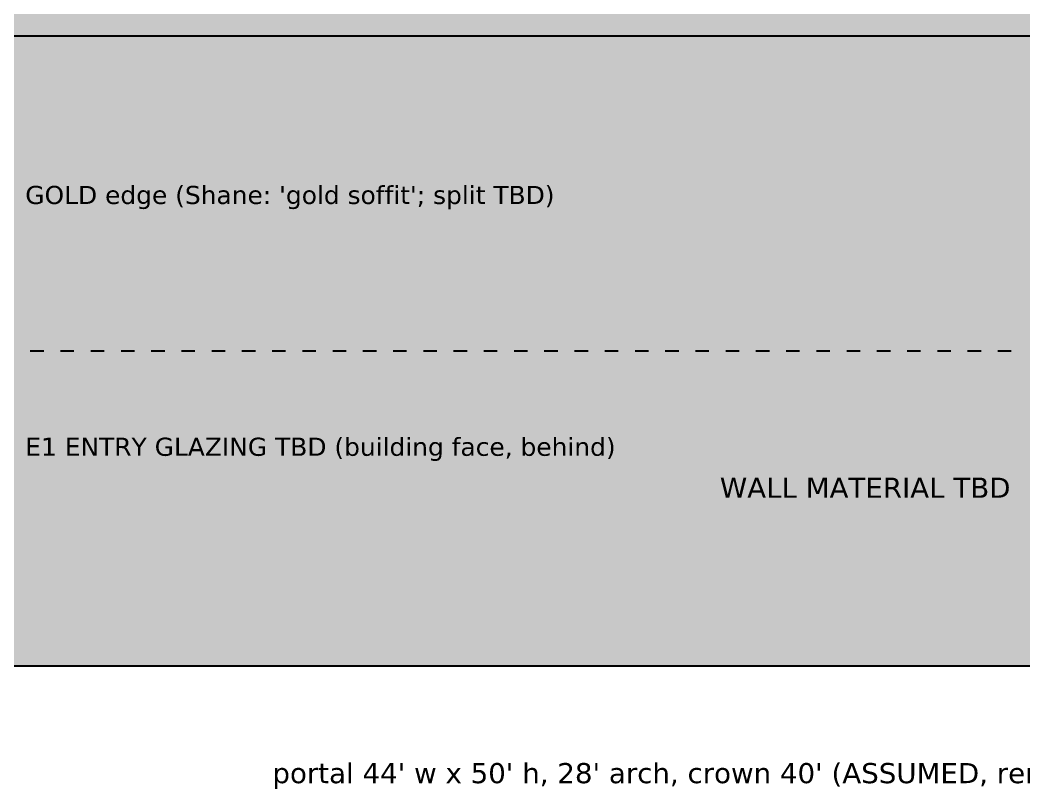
# Model space of a CAD drawing. Header units: inches. Extents: x 0.5 to 16.5, y 0.5 to 10.5.
# Drawn here: x 11.56 to 14.547, y 6.333 to 8.623 of the extents above; entities that cross this region are included whole.
import ezdxf
from ezdxf.enums import TextEntityAlignment as Align

# ---------------------------------------------------------------- set-up
doc = ezdxf.new("R2010")
doc.units = ezdxf.units.IN
doc.header["$MEASUREMENT"] = 0
for name, color, linetype in [('A-ELEV-FILL', 7, 'Continuous'), ('A-ELEV-HIDN', 7, 'Continuous'), ('A-ELEV-IDEN', 7, 'Continuous'), ('A-ELEV-OTLN', 7, 'Continuous')]:
    doc.layers.add(name, color=color, linetype=linetype)
doc.styles.add('KS-REG', font='DejaVuSans.ttf')

msp = doc.modelspace()

# ---------------------------------------------------------------- hatches: boundary and pattern name
at = {"layer": 'A-ELEV-FILL', "true_color": 0xcdcdcd}
msp.add_hatch(color=7, dxfattribs=at).paths.add_polyline_path([(6.0125, 6.7), (15.7, 6.7), (15.7, 9.325), (6.0125, 9.325)])
at = {"layer": 'A-ELEV-FILL', "true_color": 0xe4e4e4}
msp.add_hatch(color=7, dxfattribs=at).paths.add_polyline_path([(2.95, 6.7), (15.7, 6.7), (15.7, 8.575), (2.95, 8.575)])

# ---------------------------------------------------------------- linework, layer by layer
at = {"layer": 'A-ELEV-HIDN'}
for p, q in [((11.59, 7.6375), (11.63, 7.6375)), ((11.68, 7.6375), (11.72, 7.6375)), ((11.77, 7.6375), (11.81, 7.6375)), ((11.86, 7.6375), (11.9, 7.6375)), ((11.95, 7.6375), (11.99, 7.6375)), ((12.04, 7.6375), (12.08, 7.6375)), ((12.13, 7.6375), (12.17, 7.6375)), ((12.22, 7.6375), (12.26, 7.6375)), ((12.31, 7.6375), (12.35, 7.6375)), ((12.4, 7.6375), (12.44, 7.6375)), ((12.49, 7.6375), (12.53, 7.6375)), ((12.58, 7.6375), (12.62, 7.6375)), ((12.67, 7.6375), (12.71, 7.6375)), ((12.76, 7.6375), (12.8, 7.6375)), ((12.85, 7.6375), (12.89, 7.6375)), ((12.94, 7.6375), (12.98, 7.6375)), ((13.03, 7.6375), (13.07, 7.6375)), ((13.12, 7.6375), (13.16, 7.6375)), ((13.21, 7.6375), (13.25, 7.6375)), ((13.3, 7.6375), (13.34, 7.6375)), ((13.39, 7.6375), (13.43, 7.6375)), ((13.48, 7.6375), (13.52, 7.6375)), ((13.57, 7.6375), (13.61, 7.6375)), ((13.66, 7.6375), (13.7, 7.6375)), ((13.75, 7.6375), (13.79, 7.6375)), ((13.84, 7.6375), (13.88, 7.6375)), ((13.93, 7.6375), (13.97, 7.6375)), ((14.02, 7.6375), (14.06, 7.6375)), ((14.11, 7.6375), (14.15, 7.6375)), ((14.2, 7.6375), (14.24, 7.6375)), ((14.29, 7.6375), (14.33, 7.6375)), ((14.38, 7.6375), (14.42, 7.6375)), ((14.47, 7.6375), (14.51, 7.6375))]:
    msp.add_line(p, q, dxfattribs=at)
at = {"layer": 'A-ELEV-OTLN'}
msp.add_line((2.7, 6.7), (15.95, 6.7), dxfattribs=at)
for points in [[(6.0125, 6.7), (15.7, 6.7), (15.7, 9.325), (6.0125, 9.325)], [(2.95, 6.7), (15.7, 6.7), (15.7, 8.575), (2.95, 8.575)]]:
    msp.add_lwpolyline(points, close=True, dxfattribs=at)

# ---------------------------------------------------------------- texts
at = {"layer": 'A-ELEV-IDEN', "style": 'KS-REG'}
for s, p in [("GOLD edge (Shane: 'gold soffit'; split TBD)", (11.575, 8.075)), ('E1 ENTRY GLAZING TBD (building face, behind)', (11.575, 7.325))]:
    msp.add_text(s, height=0.054, dxfattribs=at).set_placement(p)
msp.add_text('WALL MATERIAL TBD', height=0.06, dxfattribs=at).set_placement((14.075, 7.2), align=Align.CENTER)
msp.add_text("portal 44' w x 50' h, 28' arch, crown 40' (ASSUMED, render proportions) · W ← → E", height=0.06, dxfattribs=at).set_placement((15.7, 6.35), align=Align.RIGHT)

doc.saveas('drawing.dxf')
